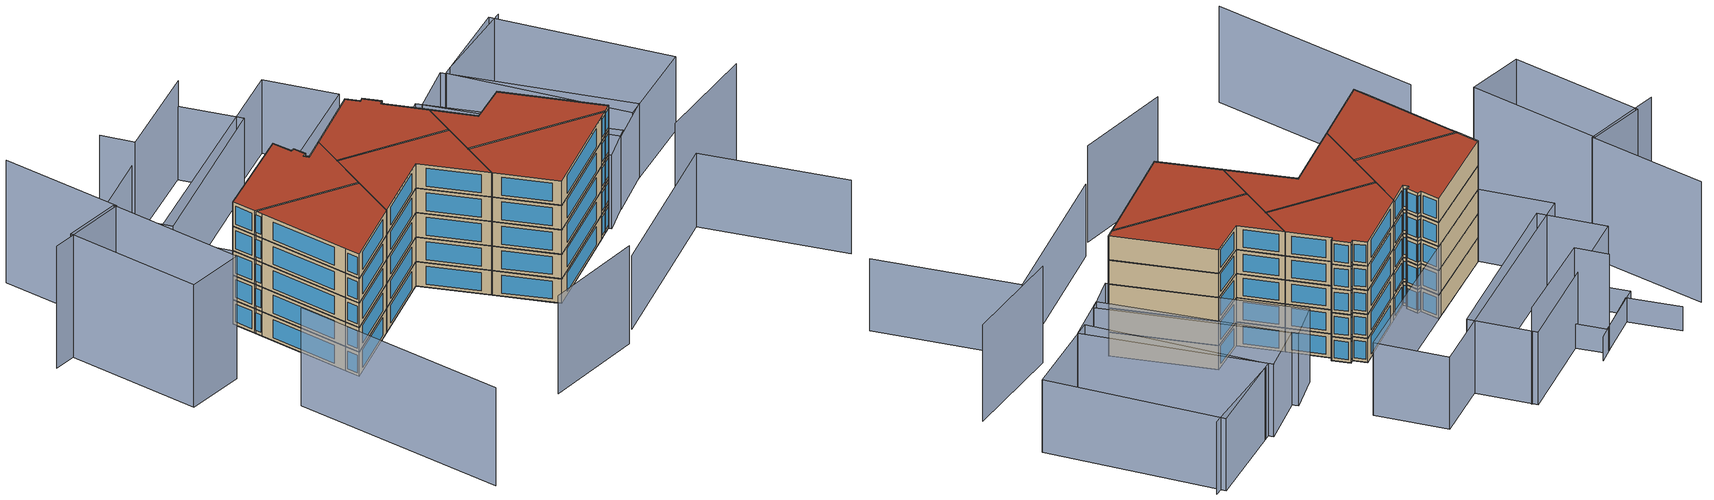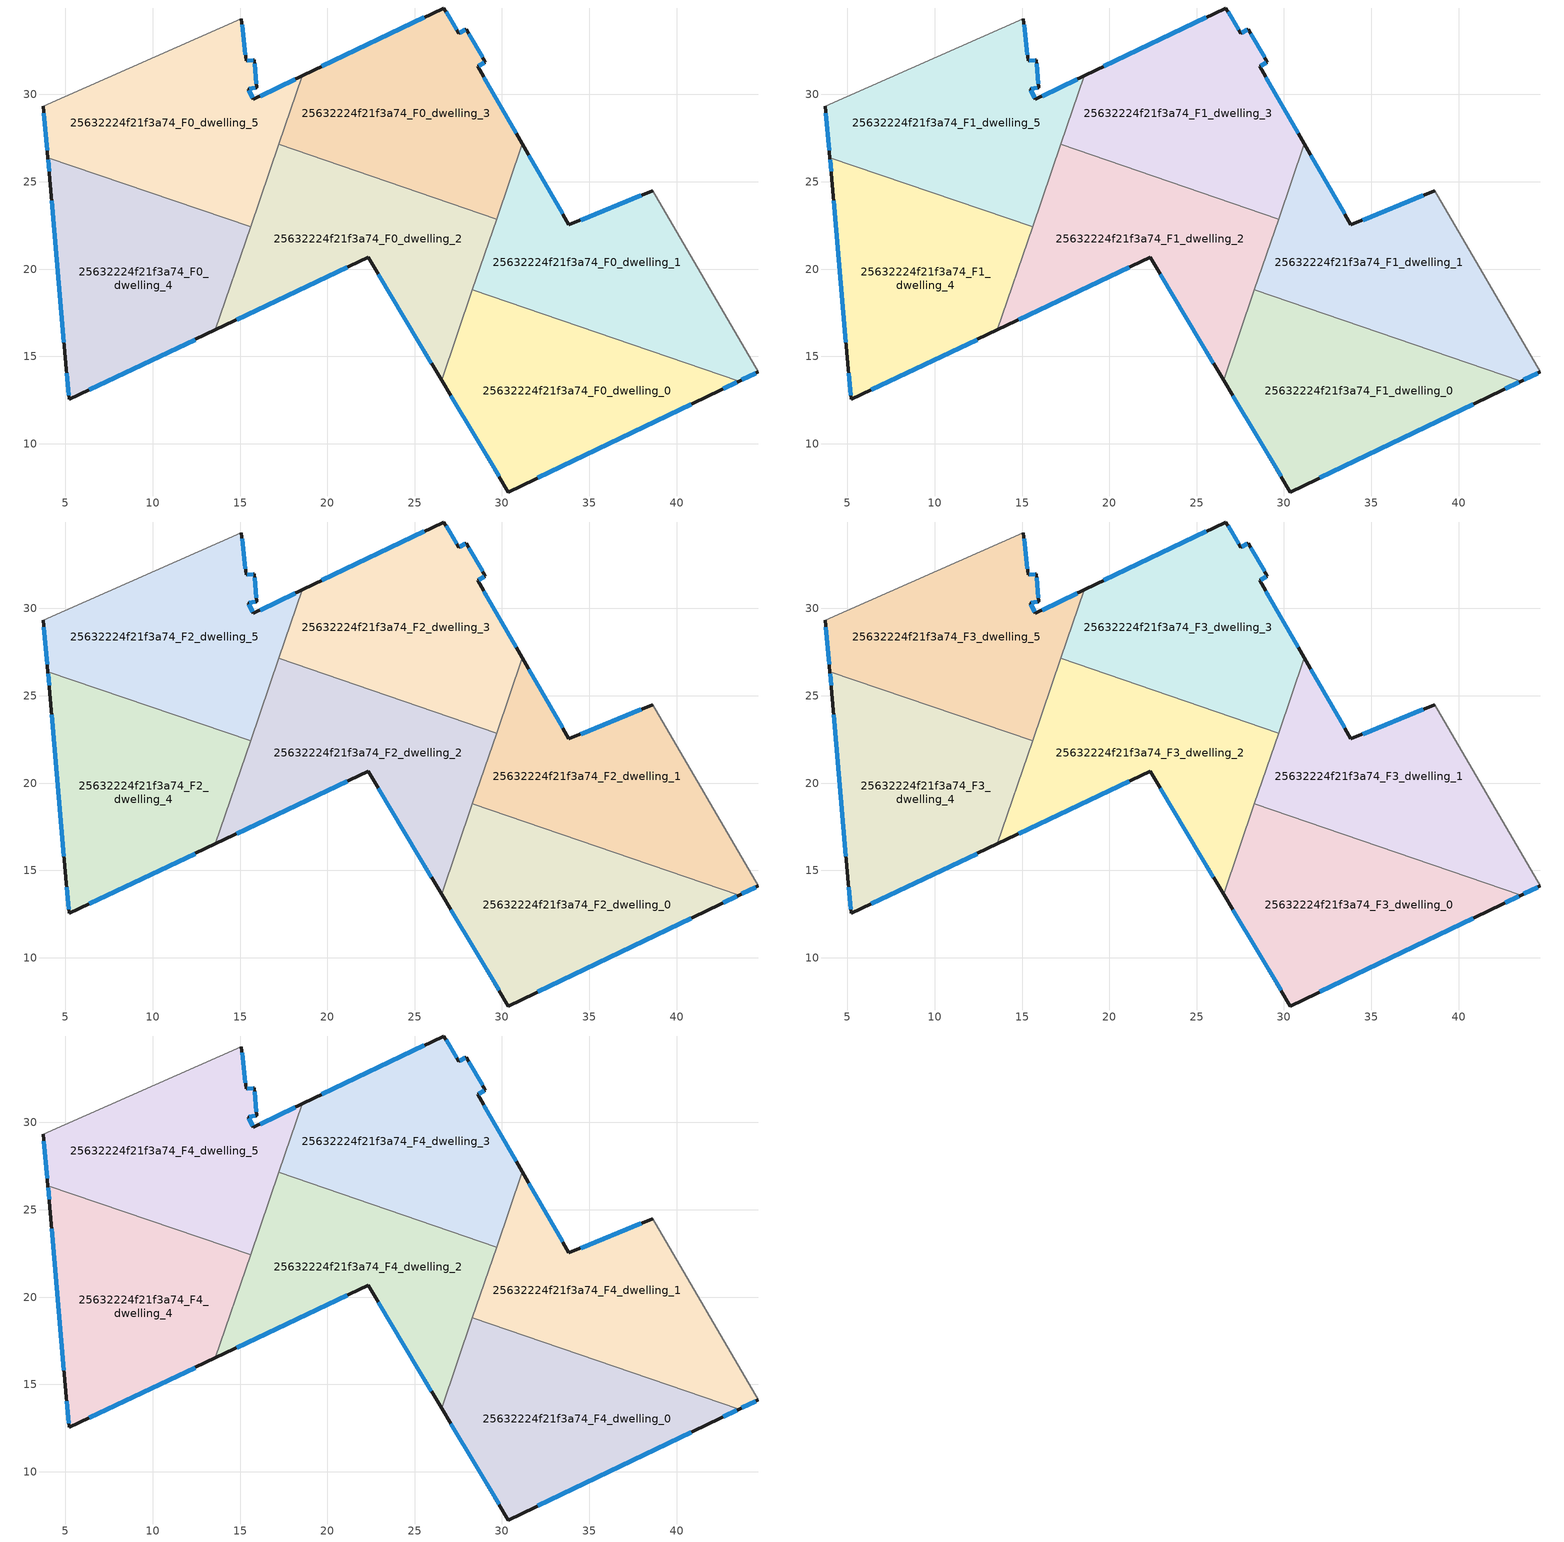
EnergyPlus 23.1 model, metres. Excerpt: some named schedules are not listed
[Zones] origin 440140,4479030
25632224f21f3a74_F0_dwelling_0
 floor ground (EU_floor_Construction): 42.51,13.07 43.59,13.59 28.31,18.82 26.54,13.65 30.37,7.24 z0
 wall outside (EU_wall_Construction): 43.59,13.59 42.51,13.07 30.37,7.24 26.54,13.65 z0:3
 wall to 25632224f21f3a74_F0_dwelling_1 (EU_wall_Construction): 28.31,18.82 43.59,13.59 z0:3
 wall to 25632224f21f3a74_F0_dwelling_2 (EU_wall_Construction): 26.54,13.65 28.31,18.82 z0:3
 window (EU_Window_Construction): 43.44,13.52 42.66,13.14 / 40.83,12.26 32.05,8.05 / 29.84,8.13 27.07,12.76 z0.42:2.58
25632224f21f3a74_F0_dwelling_1
 floor ground (EU_floor_Construction): 44.67,14.12 38.64,24.49 33.84,22.53 31.17,27.17 28.31,18.82 43.59,13.59 z0
 wall outside (EU_wall_Construction): 31.17,27.17 33.84,22.53 38.64,24.49 / 44.67,14.12 43.59,13.59 z0:3
 wall adiabatic (EU_wall_Construction): 38.64,24.49 44.67,14.12 z0:3
 wall to 25632224f21f3a74_F0_dwelling_3 (EU_wall_Construction): 29.7,22.87 31.17,27.17 z0:3
 wall to 25632224f21f3a74_F0_dwelling_2 (EU_wall_Construction): 28.31,18.82 29.7,22.87 z0:3
 window (EU_Window_Construction): 31.54,26.52 33.47,23.17 / 34.5,22.8 37.97,24.22 / 44.52,14.05 43.74,13.67 z0.42:2.58
25632224f21f3a74_F0_dwelling_2
 floor ground (EU_floor_Construction): 26.54,13.65 29.7,22.87 17.22,27.14 13.59,16.52 22.34,20.68 z0
 wall outside (EU_wall_Construction): 26.54,13.65 22.34,20.68 13.59,16.52 z0:3
 wall to 25632224f21f3a74_F0_dwelling_4 (EU_wall_Construction): 13.59,16.52 15.61,22.42 z0:3
 wall to 25632224f21f3a74_F0_dwelling_3 (EU_wall_Construction): 17.22,27.14 29.7,22.87 z0:3
 wall to 25632224f21f3a74_F0_dwelling_5 (EU_wall_Construction): 15.61,22.42 17.22,27.14 z0:3
 window (EU_Window_Construction): 25.96,14.62 22.93,19.7 / 21.13,20.1 14.8,17.09 z0.42:2.58
25632224f21f3a74_F0_dwelling_3
 floor ground (EU_floor_Construction): 29.7,22.87 31.17,27.17 28.61,31.61 29.04,31.86 27.95,33.74 27.52,33.5 26.68,34.95 18.57,31.06 17.22,27.14 z0
 wall outside (EU_wall_Construction): 18.57,31.06 26.68,34.95 27.52,33.5 27.95,33.74 29.04,31.86 28.61,31.61 31.17,27.17 z0:3
 wall to 25632224f21f3a74_F0_dwelling_5 (EU_wall_Construction): 17.22,27.14 18.57,31.06 z0:3
 window (EU_Window_Construction): 28.98,31.82 28.67,31.64 / 28.97,30.99 30.81,27.78 / 19.69,31.6 25.55,34.41 / 26.8,34.75 27.4,33.7 / 27.58,33.54 27.89,33.71 / 28.1,33.48 28.89,32.12 z0.42:2.58
25632224f21f3a74_F0_dwelling_4
 floor ground (EU_floor_Construction): 13.59,16.52 15.61,22.42 3.99,26.39 4.08,25.49 5.05,14.27 5.21,12.54 z0
 wall outside (EU_wall_Construction): 13.59,16.52 5.21,12.54 5.05,14.27 4.08,25.49 3.99,26.39 z0:3
 wall to 25632224f21f3a74_F0_dwelling_5 (EU_wall_Construction): 3.99,26.39 15.61,22.42 z0:3
 window (EU_Window_Construction): 12.42,15.96 6.37,13.09 / 5.19,12.78 5.08,14.03 / 4.92,15.83 4.21,23.93 / 4.06,25.61 4.01,26.27 z0.42:2.58
25632224f21f3a74_F0_dwelling_5
 floor ground (EU_floor_Construction): 15.61,22.42 18.57,31.06 15.77,29.72 15.47,30.31 15.95,30.4 15.81,31.98 15.34,31.94 15.08,34.32 3.73,29.33 3.99,26.39 z0
 wall outside (EU_wall_Construction): 3.99,26.39 3.73,29.33 / 15.08,34.32 15.34,31.94 15.81,31.98 15.95,30.4 15.47,30.31 15.77,29.72 18.57,31.06 z0:3
 wall adiabatic (EU_wall_Construction): 3.73,29.33 15.08,34.32 z0:3
 window (EU_Window_Construction): 15.41,31.94 15.75,31.97 / 15.83,31.76 15.93,30.62 / 15.88,30.39 15.53,30.33 / 15.51,30.23 15.73,29.81 / 16.16,29.91 18.18,30.88 / 3.96,26.8 3.77,28.92 / 15.12,33.99 15.31,32.27 z0.42:2.58
25632224f21f3a74_F1_dwelling_0
 floor to 25632224f21f3a74_F0_dwelling_0 (EU_floor_Construction): 42.51,13.07 43.59,13.59 28.31,18.82 26.54,13.65 30.37,7.24 z3
 wall outside (EU_wall_Construction): 43.59,13.59 42.51,13.07 30.37,7.24 26.54,13.65 z3:6
 wall to 25632224f21f3a74_F1_dwelling_1 (EU_wall_Construction): 28.31,18.82 43.59,13.59 z3:6
 wall to 25632224f21f3a74_F1_dwelling_2 (EU_wall_Construction): 26.54,13.65 28.31,18.82 z3:6
 window (EU_Window_Construction): 43.44,13.52 42.66,13.14 / 40.83,12.26 32.05,8.05 / 29.84,8.13 27.07,12.76 z3.42:5.58
25632224f21f3a74_F1_dwelling_1
 floor to 25632224f21f3a74_F0_dwelling_1 (EU_floor_Construction): 44.67,14.12 38.64,24.49 33.84,22.53 31.17,27.17 28.31,18.82 43.59,13.59 z3
 wall outside (EU_wall_Construction): 31.17,27.17 33.84,22.53 38.64,24.49 / 44.67,14.12 43.59,13.59 z3:6
 wall adiabatic (EU_wall_Construction): 38.64,24.49 44.67,14.12 z3:6
 wall to 25632224f21f3a74_F1_dwelling_3 (EU_wall_Construction): 29.7,22.87 31.17,27.17 z3:6
 wall to 25632224f21f3a74_F1_dwelling_2 (EU_wall_Construction): 28.31,18.82 29.7,22.87 z3:6
 window (EU_Window_Construction): 31.54,26.52 33.47,23.17 / 34.5,22.8 37.97,24.22 / 44.52,14.05 43.74,13.67 z3.42:5.58
25632224f21f3a74_F1_dwelling_2
 floor to 25632224f21f3a74_F0_dwelling_2 (EU_floor_Construction): 26.54,13.65 29.7,22.87 17.22,27.14 13.59,16.52 22.34,20.68 z3
 wall outside (EU_wall_Construction): 26.54,13.65 22.34,20.68 13.59,16.52 z3:6
 wall to 25632224f21f3a74_F1_dwelling_4 (EU_wall_Construction): 13.59,16.52 15.61,22.42 z3:6
 wall to 25632224f21f3a74_F1_dwelling_3 (EU_wall_Construction): 17.22,27.14 29.7,22.87 z3:6
 wall to 25632224f21f3a74_F1_dwelling_5 (EU_wall_Construction): 15.61,22.42 17.22,27.14 z3:6
 window (EU_Window_Construction): 25.96,14.62 22.93,19.7 / 21.13,20.1 14.8,17.09 z3.42:5.58
25632224f21f3a74_F1_dwelling_3
 floor to 25632224f21f3a74_F0_dwelling_3 (EU_floor_Construction): 29.7,22.87 31.17,27.17 28.61,31.61 29.04,31.86 27.95,33.74 27.52,33.5 26.68,34.95 18.57,31.06 17.22,27.14 z3
 wall outside (EU_wall_Construction): 18.57,31.06 26.68,34.95 27.52,33.5 27.95,33.74 29.04,31.86 28.61,31.61 31.17,27.17 z3:6
 wall to 25632224f21f3a74_F1_dwelling_5 (EU_wall_Construction): 17.22,27.14 18.57,31.06 z3:6
 window (EU_Window_Construction): 28.98,31.82 28.67,31.64 / 28.97,30.99 30.81,27.78 / 19.69,31.6 25.55,34.41 / 26.8,34.75 27.4,33.7 / 27.58,33.54 27.89,33.71 / 28.1,33.48 28.89,32.12 z3.42:5.58
25632224f21f3a74_F1_dwelling_4
 floor to 25632224f21f3a74_F0_dwelling_4 (EU_floor_Construction): 13.59,16.52 15.61,22.42 3.99,26.39 4.08,25.49 5.05,14.27 5.21,12.54 z3
 wall outside (EU_wall_Construction): 13.59,16.52 5.21,12.54 5.05,14.27 4.08,25.49 3.99,26.39 z3:6
 wall to 25632224f21f3a74_F1_dwelling_5 (EU_wall_Construction): 3.99,26.39 15.61,22.42 z3:6
 window (EU_Window_Construction): 12.42,15.96 6.37,13.09 / 5.19,12.78 5.08,14.03 / 4.92,15.83 4.21,23.93 / 4.06,25.61 4.01,26.27 z3.42:5.58
25632224f21f3a74_F1_dwelling_5
 floor to 25632224f21f3a74_F0_dwelling_5 (EU_floor_Construction): 15.61,22.42 18.57,31.06 15.77,29.72 15.47,30.31 15.95,30.4 15.81,31.98 15.34,31.94 15.08,34.32 3.73,29.33 3.99,26.39 z3
 wall outside (EU_wall_Construction): 3.99,26.39 3.73,29.33 / 15.08,34.32 15.34,31.94 15.81,31.98 15.95,30.4 15.47,30.31 15.77,29.72 18.57,31.06 z3:6
 wall adiabatic (EU_wall_Construction): 3.73,29.33 15.08,34.32 z3:6
 window (EU_Window_Construction): 15.41,31.94 15.75,31.97 / 15.83,31.76 15.93,30.62 / 15.88,30.39 15.53,30.33 / 15.51,30.23 15.73,29.81 / 16.16,29.91 18.18,30.88 / 3.96,26.8 3.77,28.92 / 15.12,33.99 15.31,32.27 z3.42:5.58
25632224f21f3a74_F2_dwelling_0
 floor to 25632224f21f3a74_F1_dwelling_0 (EU_floor_Construction): 42.51,13.07 43.59,13.59 28.31,18.82 26.54,13.65 30.37,7.24 z6
 wall outside (EU_wall_Construction): 43.59,13.59 42.51,13.07 30.37,7.24 26.54,13.65 z6:9
 wall to 25632224f21f3a74_F2_dwelling_1 (EU_wall_Construction): 28.31,18.82 43.59,13.59 z6:9
 wall to 25632224f21f3a74_F2_dwelling_2 (EU_wall_Construction): 26.54,13.65 28.31,18.82 z6:9
 window (EU_Window_Construction): 43.44,13.52 42.66,13.14 / 40.83,12.26 32.05,8.05 / 29.84,8.13 27.07,12.76 z6.42:8.58
25632224f21f3a74_F2_dwelling_1
 floor to 25632224f21f3a74_F1_dwelling_1 (EU_floor_Construction): 44.67,14.12 38.64,24.49 33.84,22.53 31.17,27.17 28.31,18.82 43.59,13.59 z6
 wall outside (EU_wall_Construction): 31.17,27.17 33.84,22.53 38.64,24.49 / 44.67,14.12 43.59,13.59 z6:9
 wall adiabatic (EU_wall_Construction): 38.64,24.49 44.67,14.12 z6:9
 wall to 25632224f21f3a74_F2_dwelling_3 (EU_wall_Construction): 29.7,22.87 31.17,27.17 z6:9
 wall to 25632224f21f3a74_F2_dwelling_2 (EU_wall_Construction): 28.31,18.82 29.7,22.87 z6:9
 window (EU_Window_Construction): 31.54,26.52 33.47,23.17 / 34.5,22.8 37.97,24.22 / 44.52,14.05 43.74,13.67 z6.42:8.58
25632224f21f3a74_F2_dwelling_2
 floor to 25632224f21f3a74_F1_dwelling_2 (EU_floor_Construction): 26.54,13.65 29.7,22.87 17.22,27.14 13.59,16.52 22.34,20.68 z6
 wall outside (EU_wall_Construction): 26.54,13.65 22.34,20.68 13.59,16.52 z6:9
 wall to 25632224f21f3a74_F2_dwelling_4 (EU_wall_Construction): 13.59,16.52 15.61,22.42 z6:9
 wall to 25632224f21f3a74_F2_dwelling_3 (EU_wall_Construction): 17.22,27.14 29.7,22.87 z6:9
 wall to 25632224f21f3a74_F2_dwelling_5 (EU_wall_Construction): 15.61,22.42 17.22,27.14 z6:9
 window (EU_Window_Construction): 25.96,14.62 22.93,19.7 / 21.13,20.1 14.8,17.09 z6.42:8.58
25632224f21f3a74_F2_dwelling_3
 floor to 25632224f21f3a74_F1_dwelling_3 (EU_floor_Construction): 29.7,22.87 31.17,27.17 28.61,31.61 29.04,31.86 27.95,33.74 27.52,33.5 26.68,34.95 18.57,31.06 17.22,27.14 z6
 wall outside (EU_wall_Construction): 18.57,31.06 26.68,34.95 27.52,33.5 27.95,33.74 29.04,31.86 28.61,31.61 31.17,27.17 z6:9
 wall to 25632224f21f3a74_F2_dwelling_5 (EU_wall_Construction): 17.22,27.14 18.57,31.06 z6:9
 window (EU_Window_Construction): 28.98,31.82 28.67,31.64 / 28.97,30.99 30.81,27.78 / 19.69,31.6 25.55,34.41 / 26.8,34.75 27.4,33.7 / 27.58,33.54 27.89,33.71 / 28.1,33.48 28.89,32.12 z6.42:8.58
25632224f21f3a74_F2_dwelling_4
 floor to 25632224f21f3a74_F1_dwelling_4 (EU_floor_Construction): 13.59,16.52 15.61,22.42 3.99,26.39 4.08,25.49 5.05,14.27 5.21,12.54 z6
 wall outside (EU_wall_Construction): 13.59,16.52 5.21,12.54 5.05,14.27 4.08,25.49 3.99,26.39 z6:9
 wall to 25632224f21f3a74_F2_dwelling_5 (EU_wall_Construction): 3.99,26.39 15.61,22.42 z6:9
 window (EU_Window_Construction): 12.42,15.96 6.37,13.09 / 5.19,12.78 5.08,14.03 / 4.92,15.83 4.21,23.93 / 4.06,25.61 4.01,26.27 z6.42:8.58
25632224f21f3a74_F2_dwelling_5
 floor to 25632224f21f3a74_F1_dwelling_5 (EU_floor_Construction): 15.61,22.42 18.57,31.06 15.77,29.72 15.47,30.31 15.95,30.4 15.81,31.98 15.34,31.94 15.08,34.32 3.73,29.33 3.99,26.39 z6
 wall outside (EU_wall_Construction): 3.99,26.39 3.73,29.33 / 15.08,34.32 15.34,31.94 15.81,31.98 15.95,30.4 15.47,30.31 15.77,29.72 18.57,31.06 z6:9
 wall adiabatic (EU_wall_Construction): 3.73,29.33 15.08,34.32 z6:9
 window (EU_Window_Construction): 15.41,31.94 15.75,31.97 / 15.83,31.76 15.93,30.62 / 15.88,30.39 15.53,30.33 / 15.51,30.23 15.73,29.81 / 16.16,29.91 18.18,30.88 / 3.96,26.8 3.77,28.92 / 15.12,33.99 15.31,32.27 z6.42:8.58
25632224f21f3a74_F3_dwelling_0
 floor to 25632224f21f3a74_F2_dwelling_0 (EU_floor_Construction): 42.51,13.07 43.59,13.59 28.31,18.82 26.54,13.65 30.37,7.24 z9
 wall outside (EU_wall_Construction): 43.59,13.59 42.51,13.07 30.37,7.24 26.54,13.65 z9:12
 wall to 25632224f21f3a74_F3_dwelling_1 (EU_wall_Construction): 28.31,18.82 43.59,13.59 z9:12
 wall to 25632224f21f3a74_F3_dwelling_2 (EU_wall_Construction): 26.54,13.65 28.31,18.82 z9:12
 window (EU_Window_Construction): 43.44,13.52 42.66,13.14 / 40.83,12.26 32.05,8.05 / 29.84,8.13 27.07,12.76 z9.42:11.58
25632224f21f3a74_F3_dwelling_1
 floor to 25632224f21f3a74_F2_dwelling_1 (EU_floor_Construction): 44.67,14.12 38.64,24.49 33.84,22.53 31.17,27.17 28.31,18.82 43.59,13.59 z9
 wall outside (EU_wall_Construction): 31.17,27.17 33.84,22.53 38.64,24.49 / 44.67,14.12 43.59,13.59 z9:12
 wall adiabatic (EU_wall_Construction): 38.64,24.49 44.67,14.12 z9:12
 wall to 25632224f21f3a74_F3_dwelling_3 (EU_wall_Construction): 29.7,22.87 31.17,27.17 z9:12
 wall to 25632224f21f3a74_F3_dwelling_2 (EU_wall_Construction): 28.31,18.82 29.7,22.87 z9:12
 window (EU_Window_Construction): 31.54,26.52 33.47,23.17 / 34.5,22.8 37.97,24.22 / 44.52,14.05 43.74,13.67 z9.42:11.58
25632224f21f3a74_F3_dwelling_2
 floor to 25632224f21f3a74_F2_dwelling_2 (EU_floor_Construction): 26.54,13.65 29.7,22.87 17.22,27.14 13.59,16.52 22.34,20.68 z9
 wall outside (EU_wall_Construction): 26.54,13.65 22.34,20.68 13.59,16.52 z9:12
 wall to 25632224f21f3a74_F3_dwelling_4 (EU_wall_Construction): 13.59,16.52 15.61,22.42 z9:12
 wall to 25632224f21f3a74_F3_dwelling_3 (EU_wall_Construction): 17.22,27.14 29.7,22.87 z9:12
 wall to 25632224f21f3a74_F3_dwelling_5 (EU_wall_Construction): 15.61,22.42 17.22,27.14 z9:12
 window (EU_Window_Construction): 25.96,14.62 22.93,19.7 / 21.13,20.1 14.8,17.09 z9.42:11.58
25632224f21f3a74_F3_dwelling_3
 floor to 25632224f21f3a74_F2_dwelling_3 (EU_floor_Construction): 29.7,22.87 31.17,27.17 28.61,31.61 29.04,31.86 27.95,33.74 27.52,33.5 26.68,34.95 18.57,31.06 17.22,27.14 z9
 wall outside (EU_wall_Construction): 18.57,31.06 26.68,34.95 27.52,33.5 27.95,33.74 29.04,31.86 28.61,31.61 31.17,27.17 z9:12
 wall to 25632224f21f3a74_F3_dwelling_5 (EU_wall_Construction): 17.22,27.14 18.57,31.06 z9:12
 window (EU_Window_Construction): 28.98,31.82 28.67,31.64 / 28.97,30.99 30.81,27.78 / 19.69,31.6 25.55,34.41 / 26.8,34.75 27.4,33.7 / 27.58,33.54 27.89,33.71 / 28.1,33.48 28.89,32.12 z9.42:11.58
25632224f21f3a74_F3_dwelling_4
 floor to 25632224f21f3a74_F2_dwelling_4 (EU_floor_Construction): 13.59,16.52 15.61,22.42 3.99,26.39 4.08,25.49 5.05,14.27 5.21,12.54 z9
 wall outside (EU_wall_Construction): 13.59,16.52 5.21,12.54 5.05,14.27 4.08,25.49 3.99,26.39 z9:12
 wall to 25632224f21f3a74_F3_dwelling_5 (EU_wall_Construction): 3.99,26.39 15.61,22.42 z9:12
 window (EU_Window_Construction): 12.42,15.96 6.37,13.09 / 5.19,12.78 5.08,14.03 / 4.92,15.83 4.21,23.93 / 4.06,25.61 4.01,26.27 z9.42:11.58
25632224f21f3a74_F3_dwelling_5
 floor to 25632224f21f3a74_F2_dwelling_5 (EU_floor_Construction): 15.61,22.42 18.57,31.06 15.77,29.72 15.47,30.31 15.95,30.4 15.81,31.98 15.34,31.94 15.08,34.32 3.73,29.33 3.99,26.39 z9
 wall outside (EU_wall_Construction): 3.99,26.39 3.73,29.33 / 15.08,34.32 15.34,31.94 15.81,31.98 15.95,30.4 15.47,30.31 15.77,29.72 18.57,31.06 z9:12
 wall adiabatic (EU_wall_Construction): 3.73,29.33 15.08,34.32 z9:12
 window (EU_Window_Construction): 15.41,31.94 15.75,31.97 / 15.83,31.76 15.93,30.62 / 15.88,30.39 15.53,30.33 / 15.51,30.23 15.73,29.81 / 16.16,29.91 18.18,30.88 / 3.96,26.8 3.77,28.92 / 15.12,33.99 15.31,32.27 z9.42:11.58
25632224f21f3a74_F4_dwelling_0
 floor to 25632224f21f3a74_F3_dwelling_0 (EU_floor_Construction): 42.51,13.07 43.59,13.59 28.31,18.82 26.54,13.65 30.37,7.24 z12
 wall outside (EU_wall_Construction): 43.59,13.59 42.51,13.07 30.37,7.24 26.54,13.65 z12:15
 wall to 25632224f21f3a74_F4_dwelling_1 (EU_wall_Construction): 28.31,18.82 43.59,13.59 z12:15
 wall to 25632224f21f3a74_F4_dwelling_2 (EU_wall_Construction): 26.54,13.65 28.31,18.82 z12:15
 window (EU_Window_Construction): 43.44,13.52 42.66,13.14 / 40.83,12.26 32.05,8.05 / 29.84,8.13 27.07,12.76 z12.42:14.58
 roof outside (EU_roof_Construction): 43.59,13.59 42.51,13.07 30.37,7.24 26.54,13.65 28.31,18.82 z15
25632224f21f3a74_F4_dwelling_1
 floor to 25632224f21f3a74_F3_dwelling_1 (EU_floor_Construction): 44.67,14.12 38.64,24.49 33.84,22.53 31.17,27.17 28.31,18.82 43.59,13.59 z12
 wall outside (EU_wall_Construction): 31.17,27.17 33.84,22.53 38.64,24.49 / 44.67,14.12 43.59,13.59 z12:15
 wall adiabatic (EU_wall_Construction): 38.64,24.49 44.67,14.12 z12:15
 wall to 25632224f21f3a74_F4_dwelling_3 (EU_wall_Construction): 29.7,22.87 31.17,27.17 z12:15
 wall to 25632224f21f3a74_F4_dwelling_2 (EU_wall_Construction): 28.31,18.82 29.7,22.87 z12:15
 window (EU_Window_Construction): 31.54,26.52 33.47,23.17 / 34.5,22.8 37.97,24.22 / 44.52,14.05 43.74,13.67 z12.42:14.58
 roof outside (EU_roof_Construction): 38.64,24.49 44.67,14.12 43.59,13.59 28.31,18.82 31.17,27.17 33.84,22.53 z15
25632224f21f3a74_F4_dwelling_2
 floor to 25632224f21f3a74_F3_dwelling_2 (EU_floor_Construction): 26.54,13.65 29.7,22.87 17.22,27.14 13.59,16.52 22.34,20.68 z12
 wall outside (EU_wall_Construction): 26.54,13.65 22.34,20.68 13.59,16.52 z12:15
 wall to 25632224f21f3a74_F4_dwelling_4 (EU_wall_Construction): 13.59,16.52 15.61,22.42 z12:15
 wall to 25632224f21f3a74_F4_dwelling_3 (EU_wall_Construction): 17.22,27.14 29.7,22.87 z12:15
 wall to 25632224f21f3a74_F4_dwelling_5 (EU_wall_Construction): 15.61,22.42 17.22,27.14 z12:15
 window (EU_Window_Construction): 25.96,14.62 22.93,19.7 / 21.13,20.1 14.8,17.09 z12.42:14.58
 roof outside (EU_roof_Construction): 29.7,22.87 26.54,13.65 22.34,20.68 13.59,16.52 17.22,27.14 z15
25632224f21f3a74_F4_dwelling_3
 floor to 25632224f21f3a74_F3_dwelling_3 (EU_floor_Construction): 29.7,22.87 31.17,27.17 28.61,31.61 29.04,31.86 27.95,33.74 27.52,33.5 26.68,34.95 18.57,31.06 17.22,27.14 z12
 wall outside (EU_wall_Construction): 18.57,31.06 26.68,34.95 27.52,33.5 27.95,33.74 29.04,31.86 28.61,31.61 31.17,27.17 z12:15
 wall to 25632224f21f3a74_F4_dwelling_5 (EU_wall_Construction): 17.22,27.14 18.57,31.06 z12:15
 window (EU_Window_Construction): 28.98,31.82 28.67,31.64 / 28.97,30.99 30.81,27.78 / 19.69,31.6 25.55,34.41 / 26.8,34.75 27.4,33.7 / 27.58,33.54 27.89,33.71 / 28.1,33.48 28.89,32.12 z12.42:14.58
 roof outside (EU_roof_Construction): 27.95,33.74 29.04,31.86 28.61,31.61 31.17,27.17 29.7,22.87 17.22,27.14 18.57,31.06 26.68,34.95 27.52,33.5 z15
25632224f21f3a74_F4_dwelling_4
 floor to 25632224f21f3a74_F3_dwelling_4 (EU_floor_Construction): 13.59,16.52 15.61,22.42 3.99,26.39 4.08,25.49 5.05,14.27 5.21,12.54 z12
 wall outside (EU_wall_Construction): 13.59,16.52 5.21,12.54 5.05,14.27 4.08,25.49 3.99,26.39 z12:15
 wall to 25632224f21f3a74_F4_dwelling_5 (EU_wall_Construction): 3.99,26.39 15.61,22.42 z12:15
 window (EU_Window_Construction): 12.42,15.96 6.37,13.09 / 5.19,12.78 5.08,14.03 / 4.92,15.83 4.21,23.93 / 4.06,25.61 4.01,26.27 z12.42:14.58
 roof outside (EU_roof_Construction): 15.61,22.42 13.59,16.52 5.21,12.54 5.05,14.27 4.08,25.49 3.99,26.39 z15
25632224f21f3a74_F4_dwelling_5
 floor to 25632224f21f3a74_F3_dwelling_5 (EU_floor_Construction): 15.61,22.42 18.57,31.06 15.77,29.72 15.47,30.31 15.95,30.4 15.81,31.98 15.34,31.94 15.08,34.32 3.73,29.33 3.99,26.39 z12
 wall outside (EU_wall_Construction): 3.99,26.39 3.73,29.33 / 15.08,34.32 15.34,31.94 15.81,31.98 15.95,30.4 15.47,30.31 15.77,29.72 18.57,31.06 z12:15
 wall adiabatic (EU_wall_Construction): 3.73,29.33 15.08,34.32 z12:15
 window (EU_Window_Construction): 15.41,31.94 15.75,31.97 / 15.83,31.76 15.93,30.62 / 15.88,30.39 15.53,30.33 / 15.51,30.23 15.73,29.81 / 16.16,29.91 18.18,30.88 / 3.96,26.8 3.77,28.92 / 15.12,33.99 15.31,32.27 z12.42:14.58
 roof outside (EU_roof_Construction): 18.57,31.06 15.61,22.42 3.99,26.39 3.73,29.33 15.08,34.32 15.34,31.94 15.81,31.98 15.95,30.4 15.47,30.31 15.77,29.72 z15
shading: 31.68,-1.55 51.1,7.6 / 51.1,7.6 58.35,-7.78 / 56.95,41.61 45.33,37.78 / 38.06,35.64 49.17,16.26 / 49.17,16.26 44.76,13.74 / 44.76,13.74 33.66,33.12 / 33.66,33.12 38.06,35.64 / 44.37,38.01 54.13,18.65 / 54.13,18.65 48.18,15.65 / 48.18,15.65 38.42,35.02 / 38.42,35.02 44.37,38.01 / 44.64,37.48 55.78,41.9 / 55.78,41.9 63.53,22.37 / 63.53,22.37 52.38,17.95 / 52.38,17.95 44.64,37.48 / 33.93,42.65 3.74,29.31 / 3.74,29.31 0.26,37.19 / 0.26,37.19 30.45,50.53 / 30.45,50.53 33.93,42.65 / 23.66,46.6 3,37.2 / 3,37.2 -0.31,44.46 / -0.31,44.46 20.35,53.86 / 20.35,53.86 23.66,46.6 z0:9; 50.4,9.92 63.37,13.5 / 17.11,-4.86 29.42,-3.36 / -3.08,12.98 -0.66,-12.75 / 20.79,53.35 8.86,48.22 / 8.86,48.22 7.3,51.84 z0:12; -6.58,52.13 -5.14,37.55 / -5.14,37.55 -15.3,36.55 / -11.06,20.85 -12.54,37.16 / -12.54,37.16 -5.32,37.82 / -5.32,37.82 -3.83,21.51 / -3.83,21.51 -11.06,20.85 z0:15; 9.18,52.78 1.8,49.06 / 1.8,49.06 -1.03,54.69 / 9.51,48.53 2.24,45.01 / 2.24,45.01 0.52,48.55 / 0.52,48.55 7.8,52.07 / 7.8,52.07 9.51,48.53 z0:3
[Building]
EU S2 Campaign: North Axis=0; Terrain=City; Solar Distribution=FullExterior
[Site:Location]
Madrid: Latitude=40.5; Longitude=-3.5; Time Zone=1; Elevation=609
[SizingPeriod:WeatherFileDays]
AnnualSizingPeriod: Begin Month=1; Begin Day of Month=1; End Month=12; End Day of Month=31; Day of Week for Start Day=Monday; Use Weather File Daylight Saving Period=No; Use Weather File Rain and Snow Indicators=No
[MATERIAL]
EU_InternalMass_Material: Roughness=MediumRough; Thickness=0.1; Conductivity=1; Density=1800; Specific Heat=900; Thermal Absorptance=0.9; Solar Absorptance=0.7; Visible Absorptance=0.7
[MATERIAL:NOMASS] Roughness=MediumRough; Thermal Absorptance=0.9; Solar Absorptance=0.7; Visible Absorptance=0.7
Name | Thermal Resistance
EU_wall_NoMass | 1.60022
EU_roof_NoMass | 1.57597
EU_floor_NoMass | 0.470652
[WINDOWMATERIAL:SIMPLEGLAZINGSYSTEM]
EU_Window_SimpleGlazing: UFactor=3.28802; Solar Heat Gain Coefficient=0.85; Visible Transmittance=0.85
[CONSTRUCTION]
EU_wall_Construction: EU_wall_NoMass
EU_roof_Construction: EU_roof_NoMass
EU_floor_Construction: EU_floor_NoMass
EU_InternalMass_Construction: EU_InternalMass_Material
EU_Window_Construction: EU_Window_SimpleGlazing
[ZONE] Type=1; Multiplier=1; Ceiling Height=autocalculate; Floor Area=autocalculate; Part of Total Floor Area=Yes
Name | Volume
25632224f21f3a74_F0_dwelling_0; 25632224f21f3a74_F1_dwelling_0; 25632224f21f3a74_F2_dwelling_0; 25632224f21f3a74_F3_dwelling_0; 25632224f21f3a74_F4_dwelling_0 | 296.221
25632224f21f3a74_F0_dwelling_1; 25632224f21f3a74_F1_dwelling_1; 25632224f21f3a74_F2_dwelling_1; 25632224f21f3a74_F3_dwelling_1; 25632224f21f3a74_F4_dwelling_1 | 296.219
25632224f21f3a74_F0_dwelling_2; 25632224f21f3a74_F1_dwelling_2; 25632224f21f3a74_F2_dwelling_2; 25632224f21f3a74_F3_dwelling_2; 25632224f21f3a74_F4_dwelling_2 | 296.202
25632224f21f3a74_F0_dwelling_3; 25632224f21f3a74_F1_dwelling_3; 25632224f21f3a74_F2_dwelling_3; 25632224f21f3a74_F3_dwelling_3; 25632224f21f3a74_F4_dwelling_3 | 296.217
25632224f21f3a74_F0_dwelling_4; 25632224f21f3a74_F1_dwelling_4; 25632224f21f3a74_F2_dwelling_4; 25632224f21f3a74_F3_dwelling_4; 25632224f21f3a74_F4_dwelling_4 | 296.231
25632224f21f3a74_F0_dwelling_5; 25632224f21f3a74_F1_dwelling_5; 25632224f21f3a74_F2_dwelling_5; 25632224f21f3a74_F3_dwelling_5; 25632224f21f3a74_F4_dwelling_5 | 296.225
[INTERNALMASS] Construction=EU_InternalMass_Construction
Name | Zone or ZoneList | Surface Area
25632224f21f3a74_F0_dwelling_0_EU_InternalMass | 25632224f21f3a74_F0_dwelling_0 | 98.7403
25632224f21f3a74_F0_dwelling_1_EU_InternalMass | 25632224f21f3a74_F0_dwelling_1 | 98.7395
25632224f21f3a74_F0_dwelling_2_EU_InternalMass | 25632224f21f3a74_F0_dwelling_2 | 98.734
25632224f21f3a74_F0_dwelling_3_EU_InternalMass | 25632224f21f3a74_F0_dwelling_3 | 98.7391
25632224f21f3a74_F0_dwelling_4_EU_InternalMass | 25632224f21f3a74_F0_dwelling_4 | 98.7438
25632224f21f3a74_F0_dwelling_5_EU_InternalMass | 25632224f21f3a74_F0_dwelling_5 | 98.7418
25632224f21f3a74_F1_dwelling_0_EU_InternalMass | 25632224f21f3a74_F1_dwelling_0 | 98.7403
25632224f21f3a74_F1_dwelling_1_EU_InternalMass | 25632224f21f3a74_F1_dwelling_1 | 98.7395
25632224f21f3a74_F1_dwelling_2_EU_InternalMass | 25632224f21f3a74_F1_dwelling_2 | 98.734
25632224f21f3a74_F1_dwelling_3_EU_InternalMass | 25632224f21f3a74_F1_dwelling_3 | 98.7391
25632224f21f3a74_F1_dwelling_4_EU_InternalMass | 25632224f21f3a74_F1_dwelling_4 | 98.7438
25632224f21f3a74_F1_dwelling_5_EU_InternalMass | 25632224f21f3a74_F1_dwelling_5 | 98.7418
25632224f21f3a74_F2_dwelling_0_EU_InternalMass | 25632224f21f3a74_F2_dwelling_0 | 98.7403
25632224f21f3a74_F2_dwelling_1_EU_InternalMass | 25632224f21f3a74_F2_dwelling_1 | 98.7395
25632224f21f3a74_F2_dwelling_2_EU_InternalMass | 25632224f21f3a74_F2_dwelling_2 | 98.734
25632224f21f3a74_F2_dwelling_3_EU_InternalMass | 25632224f21f3a74_F2_dwelling_3 | 98.7391
25632224f21f3a74_F2_dwelling_4_EU_InternalMass | 25632224f21f3a74_F2_dwelling_4 | 98.7438
25632224f21f3a74_F2_dwelling_5_EU_InternalMass | 25632224f21f3a74_F2_dwelling_5 | 98.7418
25632224f21f3a74_F3_dwelling_0_EU_InternalMass | 25632224f21f3a74_F3_dwelling_0 | 98.7403
25632224f21f3a74_F3_dwelling_1_EU_InternalMass | 25632224f21f3a74_F3_dwelling_1 | 98.7395
25632224f21f3a74_F3_dwelling_2_EU_InternalMass | 25632224f21f3a74_F3_dwelling_2 | 98.734
25632224f21f3a74_F3_dwelling_3_EU_InternalMass | 25632224f21f3a74_F3_dwelling_3 | 98.7391
25632224f21f3a74_F3_dwelling_4_EU_InternalMass | 25632224f21f3a74_F3_dwelling_4 | 98.7438
25632224f21f3a74_F3_dwelling_5_EU_InternalMass | 25632224f21f3a74_F3_dwelling_5 | 98.7418
25632224f21f3a74_F4_dwelling_0_EU_InternalMass | 25632224f21f3a74_F4_dwelling_0 | 98.7403
25632224f21f3a74_F4_dwelling_1_EU_InternalMass | 25632224f21f3a74_F4_dwelling_1 | 98.7395
25632224f21f3a74_F4_dwelling_2_EU_InternalMass | 25632224f21f3a74_F4_dwelling_2 | 98.734
25632224f21f3a74_F4_dwelling_3_EU_InternalMass | 25632224f21f3a74_F4_dwelling_3 | 98.7391
25632224f21f3a74_F4_dwelling_4_EU_InternalMass | 25632224f21f3a74_F4_dwelling_4 | 98.7438
25632224f21f3a74_F4_dwelling_5_EU_InternalMass | 25632224f21f3a74_F4_dwelling_5 | 98.7418
[OTHEREQUIPMENT] Fuel Type=Electricity; Design Level Calculation Method=Watts/Area; Power per Zone Floor Area=1; Fraction Latent=0; Fraction Radiant=0; Fraction Lost=0; Carbon Dioxide Generation Rate=0; EndUse Subcategory=EU_Step8_InternalGains
Name | Zone or ZoneList or Space or SpaceList | Schedule
EU_Step8_InternalGain_25632224f21f3a74_F0_dwelling_0_f000 | 25632224f21f3a74_F0_dwelling_0 | EU_Step8_GainSchedule_25632224f21f3a74_F0_dwelling_0_f000
EU_Step8_InternalGain_25632224f21f3a74_F0_dwelling_1_f000 | 25632224f21f3a74_F0_dwelling_1 | EU_Step8_GainSchedule_25632224f21f3a74_F0_dwelling_1_f000
EU_Step8_InternalGain_25632224f21f3a74_F0_dwelling_2_f000 | 25632224f21f3a74_F0_dwelling_2 | EU_Step8_GainSchedule_25632224f21f3a74_F0_dwelling_2_f000
EU_Step8_InternalGain_25632224f21f3a74_F0_dwelling_3_f000 | 25632224f21f3a74_F0_dwelling_3 | EU_Step8_GainSchedule_25632224f21f3a74_F0_dwelling_3_f000
EU_Step8_InternalGain_25632224f21f3a74_F0_dwelling_4_f000 | 25632224f21f3a74_F0_dwelling_4 | EU_Step8_GainSchedule_25632224f21f3a74_F0_dwelling_4_f000
EU_Step8_InternalGain_25632224f21f3a74_F0_dwelling_5_f000 | 25632224f21f3a74_F0_dwelling_5 | EU_Step8_GainSchedule_25632224f21f3a74_F0_dwelling_5_f000
EU_Step8_InternalGain_25632224f21f3a74_F1_dwelling_0_f000 | 25632224f21f3a74_F1_dwelling_0 | EU_Step8_GainSchedule_25632224f21f3a74_F1_dwelling_0_f000
EU_Step8_InternalGain_25632224f21f3a74_F1_dwelling_1_f000 | 25632224f21f3a74_F1_dwelling_1 | EU_Step8_GainSchedule_25632224f21f3a74_F1_dwelling_1_f000
EU_Step8_InternalGain_25632224f21f3a74_F1_dwelling_2_f000 | 25632224f21f3a74_F1_dwelling_2 | EU_Step8_GainSchedule_25632224f21f3a74_F1_dwelling_2_f000
EU_Step8_InternalGain_25632224f21f3a74_F1_dwelling_3_f000 | 25632224f21f3a74_F1_dwelling_3 | EU_Step8_GainSchedule_25632224f21f3a74_F1_dwelling_3_f000
EU_Step8_InternalGain_25632224f21f3a74_F1_dwelling_4_f000 | 25632224f21f3a74_F1_dwelling_4 | EU_Step8_GainSchedule_25632224f21f3a74_F1_dwelling_4_f000
EU_Step8_InternalGain_25632224f21f3a74_F1_dwelling_5_f000 | 25632224f21f3a74_F1_dwelling_5 | EU_Step8_GainSchedule_25632224f21f3a74_F1_dwelling_5_f000
EU_Step8_InternalGain_25632224f21f3a74_F2_dwelling_0_f000 | 25632224f21f3a74_F2_dwelling_0 | EU_Step8_GainSchedule_25632224f21f3a74_F2_dwelling_0_f000
EU_Step8_InternalGain_25632224f21f3a74_F2_dwelling_1_f000 | 25632224f21f3a74_F2_dwelling_1 | EU_Step8_GainSchedule_25632224f21f3a74_F2_dwelling_1_f000
EU_Step8_InternalGain_25632224f21f3a74_F2_dwelling_2_f000 | 25632224f21f3a74_F2_dwelling_2 | EU_Step8_GainSchedule_25632224f21f3a74_F2_dwelling_2_f000
EU_Step8_InternalGain_25632224f21f3a74_F2_dwelling_3_f000 | 25632224f21f3a74_F2_dwelling_3 | EU_Step8_GainSchedule_25632224f21f3a74_F2_dwelling_3_f000
EU_Step8_InternalGain_25632224f21f3a74_F2_dwelling_4_f000 | 25632224f21f3a74_F2_dwelling_4 | EU_Step8_GainSchedule_25632224f21f3a74_F2_dwelling_4_f000
EU_Step8_InternalGain_25632224f21f3a74_F2_dwelling_5_f000 | 25632224f21f3a74_F2_dwelling_5 | EU_Step8_GainSchedule_25632224f21f3a74_F2_dwelling_5_f000
EU_Step8_InternalGain_25632224f21f3a74_F3_dwelling_0_f000 | 25632224f21f3a74_F3_dwelling_0 | EU_Step8_GainSchedule_25632224f21f3a74_F3_dwelling_0_f000
EU_Step8_InternalGain_25632224f21f3a74_F3_dwelling_1_f000 | 25632224f21f3a74_F3_dwelling_1 | EU_Step8_GainSchedule_25632224f21f3a74_F3_dwelling_1_f000
EU_Step8_InternalGain_25632224f21f3a74_F3_dwelling_2_f000 | 25632224f21f3a74_F3_dwelling_2 | EU_Step8_GainSchedule_25632224f21f3a74_F3_dwelling_2_f000
EU_Step8_InternalGain_25632224f21f3a74_F3_dwelling_3_f000 | 25632224f21f3a74_F3_dwelling_3 | EU_Step8_GainSchedule_25632224f21f3a74_F3_dwelling_3_f000
EU_Step8_InternalGain_25632224f21f3a74_F3_dwelling_4_f000 | 25632224f21f3a74_F3_dwelling_4 | EU_Step8_GainSchedule_25632224f21f3a74_F3_dwelling_4_f000
EU_Step8_InternalGain_25632224f21f3a74_F3_dwelling_5_f000 | 25632224f21f3a74_F3_dwelling_5 | EU_Step8_GainSchedule_25632224f21f3a74_F3_dwelling_5_f000
EU_Step8_InternalGain_25632224f21f3a74_F4_dwelling_0_f000 | 25632224f21f3a74_F4_dwelling_0 | EU_Step8_GainSchedule_25632224f21f3a74_F4_dwelling_0_f000
EU_Step8_InternalGain_25632224f21f3a74_F4_dwelling_1_f000 | 25632224f21f3a74_F4_dwelling_1 | EU_Step8_GainSchedule_25632224f21f3a74_F4_dwelling_1_f000
EU_Step8_InternalGain_25632224f21f3a74_F4_dwelling_2_f000 | 25632224f21f3a74_F4_dwelling_2 | EU_Step8_GainSchedule_25632224f21f3a74_F4_dwelling_2_f000
EU_Step8_InternalGain_25632224f21f3a74_F4_dwelling_3_f000 | 25632224f21f3a74_F4_dwelling_3 | EU_Step8_GainSchedule_25632224f21f3a74_F4_dwelling_3_f000
EU_Step8_InternalGain_25632224f21f3a74_F4_dwelling_4_f000 | 25632224f21f3a74_F4_dwelling_4 | EU_Step8_GainSchedule_25632224f21f3a74_F4_dwelling_4_f000
EU_Step8_InternalGain_25632224f21f3a74_F4_dwelling_5_f000 | 25632224f21f3a74_F4_dwelling_5 | EU_Step8_GainSchedule_25632224f21f3a74_F4_dwelling_5_f000
[ZONEVENTILATION:DESIGNFLOWRATE] Schedule=EU_AlwaysOn; Design Flow Rate Calculation Method=AirChanges/Hour; Air Changes per Hour=0.480704; Ventilation Type=Natural; Fan Pressure Rise=0; Fan Total Efficiency=1; Constant Term Coefficient=1; Temperature Term Coefficient=0; Velocity Term Coefficient=0; Velocity Squared Term Coefficient=0; Minimum Indoor Temperature=-100; Maximum Indoor Temperature=100; Delta Temperature=-100; Minimum Outdoor Temperature=-100; Maximum Outdoor Temperature=100; Maximum Wind Speed=40
Name | Zone or ZoneList or Space or SpaceList
EU_ConstantAir_25632224f21f3a74_F0_dwelling_0 | 25632224f21f3a74_F0_dwelling_0
EU_ConstantAir_25632224f21f3a74_F0_dwelling_1 | 25632224f21f3a74_F0_dwelling_1
EU_ConstantAir_25632224f21f3a74_F0_dwelling_2 | 25632224f21f3a74_F0_dwelling_2
EU_ConstantAir_25632224f21f3a74_F0_dwelling_3 | 25632224f21f3a74_F0_dwelling_3
EU_ConstantAir_25632224f21f3a74_F0_dwelling_4 | 25632224f21f3a74_F0_dwelling_4
EU_ConstantAir_25632224f21f3a74_F0_dwelling_5 | 25632224f21f3a74_F0_dwelling_5
EU_ConstantAir_25632224f21f3a74_F1_dwelling_0 | 25632224f21f3a74_F1_dwelling_0
EU_ConstantAir_25632224f21f3a74_F1_dwelling_1 | 25632224f21f3a74_F1_dwelling_1
EU_ConstantAir_25632224f21f3a74_F1_dwelling_2 | 25632224f21f3a74_F1_dwelling_2
EU_ConstantAir_25632224f21f3a74_F1_dwelling_3 | 25632224f21f3a74_F1_dwelling_3
EU_ConstantAir_25632224f21f3a74_F1_dwelling_4 | 25632224f21f3a74_F1_dwelling_4
EU_ConstantAir_25632224f21f3a74_F1_dwelling_5 | 25632224f21f3a74_F1_dwelling_5
EU_ConstantAir_25632224f21f3a74_F2_dwelling_0 | 25632224f21f3a74_F2_dwelling_0
EU_ConstantAir_25632224f21f3a74_F2_dwelling_1 | 25632224f21f3a74_F2_dwelling_1
EU_ConstantAir_25632224f21f3a74_F2_dwelling_2 | 25632224f21f3a74_F2_dwelling_2
EU_ConstantAir_25632224f21f3a74_F2_dwelling_3 | 25632224f21f3a74_F2_dwelling_3
EU_ConstantAir_25632224f21f3a74_F2_dwelling_4 | 25632224f21f3a74_F2_dwelling_4
EU_ConstantAir_25632224f21f3a74_F2_dwelling_5 | 25632224f21f3a74_F2_dwelling_5
EU_ConstantAir_25632224f21f3a74_F3_dwelling_0 | 25632224f21f3a74_F3_dwelling_0
EU_ConstantAir_25632224f21f3a74_F3_dwelling_1 | 25632224f21f3a74_F3_dwelling_1
EU_ConstantAir_25632224f21f3a74_F3_dwelling_2 | 25632224f21f3a74_F3_dwelling_2
EU_ConstantAir_25632224f21f3a74_F3_dwelling_3 | 25632224f21f3a74_F3_dwelling_3
EU_ConstantAir_25632224f21f3a74_F3_dwelling_4 | 25632224f21f3a74_F3_dwelling_4
EU_ConstantAir_25632224f21f3a74_F3_dwelling_5 | 25632224f21f3a74_F3_dwelling_5
EU_ConstantAir_25632224f21f3a74_F4_dwelling_0 | 25632224f21f3a74_F4_dwelling_0
EU_ConstantAir_25632224f21f3a74_F4_dwelling_1 | 25632224f21f3a74_F4_dwelling_1
EU_ConstantAir_25632224f21f3a74_F4_dwelling_2 | 25632224f21f3a74_F4_dwelling_2
EU_ConstantAir_25632224f21f3a74_F4_dwelling_3 | 25632224f21f3a74_F4_dwelling_3
EU_ConstantAir_25632224f21f3a74_F4_dwelling_4 | 25632224f21f3a74_F4_dwelling_4
EU_ConstantAir_25632224f21f3a74_F4_dwelling_5 | 25632224f21f3a74_F4_dwelling_5
[HVACTEMPLATE:ZONE:IDEALLOADSAIRSYSTEM] System Availability Schedule=EU_AlwaysOn; Maximum Heating Supply Air Temperature=50; Minimum Cooling Supply Air Temperature=13; Maximum Heating Supply Air Humidity Ratio=0.0156; Minimum Cooling Supply Air Humidity Ratio=0.0077; Heating Limit=NoLimit; Cooling Limit=NoLimit; Heating Availability Schedule=EU_AlwaysOn; Cooling Availability Schedule=EU_CoolingOff; Dehumidification Control Type=ConstantSensibleHeatRatio; Cooling Sensible Heat Ratio=0.7; Dehumidification Setpoint=60; Humidification Control Type=None; Humidification Setpoint=30; Outdoor Air Method=None; Outdoor Air Flow Rate per Person=0.00944; Outdoor Air Flow Rate per Zone Floor Area=0; Outdoor Air Flow Rate per Zone=0; Demand Controlled Ventilation Type=None; Outdoor Air Economizer Type=NoEconomizer; Heat Recovery Type=None; Sensible Heat Recovery Effectiveness=0.7; Latent Heat Recovery Effectiveness=0.65
Name | Template Thermostat
25632224f21f3a74_F0_dwelling_0 | EU_HeatOnly_25632224f21f3a74_F0_dwelling_0
25632224f21f3a74_F0_dwelling_1 | EU_HeatOnly_25632224f21f3a74_F0_dwelling_1
25632224f21f3a74_F0_dwelling_2 | EU_HeatOnly_25632224f21f3a74_F0_dwelling_2
25632224f21f3a74_F0_dwelling_3 | EU_HeatOnly_25632224f21f3a74_F0_dwelling_3
25632224f21f3a74_F0_dwelling_4 | EU_HeatOnly_25632224f21f3a74_F0_dwelling_4
25632224f21f3a74_F0_dwelling_5 | EU_HeatOnly_25632224f21f3a74_F0_dwelling_5
25632224f21f3a74_F1_dwelling_0 | EU_HeatOnly_25632224f21f3a74_F1_dwelling_0
25632224f21f3a74_F1_dwelling_1 | EU_HeatOnly_25632224f21f3a74_F1_dwelling_1
25632224f21f3a74_F1_dwelling_2 | EU_HeatOnly_25632224f21f3a74_F1_dwelling_2
25632224f21f3a74_F1_dwelling_3 | EU_HeatOnly_25632224f21f3a74_F1_dwelling_3
25632224f21f3a74_F1_dwelling_4 | EU_HeatOnly_25632224f21f3a74_F1_dwelling_4
25632224f21f3a74_F1_dwelling_5 | EU_HeatOnly_25632224f21f3a74_F1_dwelling_5
25632224f21f3a74_F2_dwelling_0 | EU_HeatOnly_25632224f21f3a74_F2_dwelling_0
25632224f21f3a74_F2_dwelling_1 | EU_HeatOnly_25632224f21f3a74_F2_dwelling_1
25632224f21f3a74_F2_dwelling_2 | EU_HeatOnly_25632224f21f3a74_F2_dwelling_2
25632224f21f3a74_F2_dwelling_3 | EU_HeatOnly_25632224f21f3a74_F2_dwelling_3
25632224f21f3a74_F2_dwelling_4 | EU_HeatOnly_25632224f21f3a74_F2_dwelling_4
25632224f21f3a74_F2_dwelling_5 | EU_HeatOnly_25632224f21f3a74_F2_dwelling_5
25632224f21f3a74_F3_dwelling_0 | EU_HeatOnly_25632224f21f3a74_F3_dwelling_0
25632224f21f3a74_F3_dwelling_1 | EU_HeatOnly_25632224f21f3a74_F3_dwelling_1
25632224f21f3a74_F3_dwelling_2 | EU_HeatOnly_25632224f21f3a74_F3_dwelling_2
25632224f21f3a74_F3_dwelling_3 | EU_HeatOnly_25632224f21f3a74_F3_dwelling_3
25632224f21f3a74_F3_dwelling_4 | EU_HeatOnly_25632224f21f3a74_F3_dwelling_4
25632224f21f3a74_F3_dwelling_5 | EU_HeatOnly_25632224f21f3a74_F3_dwelling_5
25632224f21f3a74_F4_dwelling_0 | EU_HeatOnly_25632224f21f3a74_F4_dwelling_0
25632224f21f3a74_F4_dwelling_1 | EU_HeatOnly_25632224f21f3a74_F4_dwelling_1
25632224f21f3a74_F4_dwelling_2 | EU_HeatOnly_25632224f21f3a74_F4_dwelling_2
25632224f21f3a74_F4_dwelling_3 | EU_HeatOnly_25632224f21f3a74_F4_dwelling_3
25632224f21f3a74_F4_dwelling_4 | EU_HeatOnly_25632224f21f3a74_F4_dwelling_4
25632224f21f3a74_F4_dwelling_5 | EU_HeatOnly_25632224f21f3a74_F4_dwelling_5
[SIZING:ZONE] Zone Cooling Design Supply Air Temperature Input Method=SupplyAirTemperature; Zone Cooling Design Supply Air Temperature=13; Zone Heating Design Supply Air Temperature Input Method=SupplyAirTemperature; Zone Heating Design Supply Air Temperature=50; Zone Cooling Design Supply Air Humidity Ratio=0.008; Zone Heating Design Supply Air Humidity Ratio=0.008; Cooling Design Air Flow Method=DesignDay; Cooling Design Air Flow Rate=0; Cooling Minimum Air Flow per Zone Floor Area=0.000762; Cooling Minimum Air Flow=0; Cooling Minimum Air Flow Fraction=0.2; Heating Design Air Flow Method=DesignDay; Heating Design Air Flow Rate=0; Heating Maximum Air Flow per Zone Floor Area=0.002032; Heating Maximum Air Flow=0.141576; Heating Maximum Air Flow Fraction=0.3; Account for Dedicated Outdoor Air System=No; Dedicated Outdoor Air System Control Strategy=NeutralSupplyAir; Dedicated Outdoor Air Low Setpoint Temperature for Design=autosize; Dedicated Outdoor Air High Setpoint Temperature for Design=autosize; Zone Load Sizing Method=Sensible Load Only No Latent Load; Zone Latent Cooling Design Supply Air Humidity Ratio Input Method=HumidityRatioDifference; Zone Cooling Design Supply Air Humidity Ratio Difference=0.005; Zone Latent Heating Design Supply Air Humidity Ratio Input Method=HumidityRatioDifference; Zone Humidification Design Supply Air Humidity Ratio Difference=0.005
25632224f21f3a74_F0_dwelling_0; 25632224f21f3a74_F0_dwelling_1; 25632224f21f3a74_F0_dwelling_2; 25632224f21f3a74_F0_dwelling_3; 25632224f21f3a74_F0_dwelling_4; 25632224f21f3a74_F0_dwelling_5; 25632224f21f3a74_F1_dwelling_0; 25632224f21f3a74_F1_dwelling_1; 25632224f21f3a74_F1_dwelling_2; 25632224f21f3a74_F1_dwelling_3; 25632224f21f3a74_F1_dwelling_4; 25632224f21f3a74_F1_dwelling_5; 25632224f21f3a74_F2_dwelling_0; 25632224f21f3a74_F2_dwelling_1; 25632224f21f3a74_F2_dwelling_2; 25632224f21f3a74_F2_dwelling_3; 25632224f21f3a74_F2_dwelling_4; 25632224f21f3a74_F2_dwelling_5; 25632224f21f3a74_F3_dwelling_0; 25632224f21f3a74_F3_dwelling_1; 25632224f21f3a74_F3_dwelling_2; 25632224f21f3a74_F3_dwelling_3; 25632224f21f3a74_F3_dwelling_4; 25632224f21f3a74_F3_dwelling_5; 25632224f21f3a74_F4_dwelling_0; 25632224f21f3a74_F4_dwelling_1; 25632224f21f3a74_F4_dwelling_2; 25632224f21f3a74_F4_dwelling_3; 25632224f21f3a74_F4_dwelling_4; 25632224f21f3a74_F4_dwelling_5
[SCHEDULE:FILE] Column Number=1; Rows to Skip at Top=0; Number of Hours of Data=8760; Column Separator=Comma; Interpolate to Timestep=No; Minutes per Item=60; Adjust Schedule for Daylight Savings=Yes
Name | File
EU_Step8_GainSchedule_25632224f21f3a74_F0_dwelling_0_f000 | ../../schedules/25632224f21f3a74/25632224f21f3a74_F0_dwelling_0_f000_gain.csv
EU_Step8_GainSchedule_25632224f21f3a74_F0_dwelling_1_f000 | ../../schedules/25632224f21f3a74/25632224f21f3a74_F0_dwelling_1_f000_gain.csv
EU_Step8_GainSchedule_25632224f21f3a74_F0_dwelling_2_f000 | ../../schedules/25632224f21f3a74/25632224f21f3a74_F0_dwelling_2_f000_gain.csv
EU_Step8_GainSchedule_25632224f21f3a74_F0_dwelling_3_f000 | ../../schedules/25632224f21f3a74/25632224f21f3a74_F0_dwelling_3_f000_gain.csv
EU_Step8_GainSchedule_25632224f21f3a74_F0_dwelling_4_f000 | ../../schedules/25632224f21f3a74/25632224f21f3a74_F0_dwelling_4_f000_gain.csv
EU_Step8_GainSchedule_25632224f21f3a74_F0_dwelling_5_f000 | ../../schedules/25632224f21f3a74/25632224f21f3a74_F0_dwelling_5_f000_gain.csv
EU_Step8_GainSchedule_25632224f21f3a74_F1_dwelling_0_f000 | ../../schedules/25632224f21f3a74/25632224f21f3a74_F1_dwelling_0_f000_gain.csv
EU_Step8_GainSchedule_25632224f21f3a74_F1_dwelling_1_f000 | ../../schedules/25632224f21f3a74/25632224f21f3a74_F1_dwelling_1_f000_gain.csv
EU_Step8_GainSchedule_25632224f21f3a74_F1_dwelling_2_f000 | ../../schedules/25632224f21f3a74/25632224f21f3a74_F1_dwelling_2_f000_gain.csv
EU_Step8_GainSchedule_25632224f21f3a74_F1_dwelling_3_f000 | ../../schedules/25632224f21f3a74/25632224f21f3a74_F1_dwelling_3_f000_gain.csv
EU_Step8_GainSchedule_25632224f21f3a74_F1_dwelling_4_f000 | ../../schedules/25632224f21f3a74/25632224f21f3a74_F1_dwelling_4_f000_gain.csv
EU_Step8_GainSchedule_25632224f21f3a74_F1_dwelling_5_f000 | ../../schedules/25632224f21f3a74/25632224f21f3a74_F1_dwelling_5_f000_gain.csv
EU_Step8_GainSchedule_25632224f21f3a74_F2_dwelling_0_f000 | ../../schedules/25632224f21f3a74/25632224f21f3a74_F2_dwelling_0_f000_gain.csv
EU_Step8_GainSchedule_25632224f21f3a74_F2_dwelling_1_f000 | ../../schedules/25632224f21f3a74/25632224f21f3a74_F2_dwelling_1_f000_gain.csv
EU_Step8_GainSchedule_25632224f21f3a74_F2_dwelling_2_f000 | ../../schedules/25632224f21f3a74/25632224f21f3a74_F2_dwelling_2_f000_gain.csv
EU_Step8_GainSchedule_25632224f21f3a74_F2_dwelling_3_f000 | ../../schedules/25632224f21f3a74/25632224f21f3a74_F2_dwelling_3_f000_gain.csv
EU_Step8_GainSchedule_25632224f21f3a74_F2_dwelling_4_f000 | ../../schedules/25632224f21f3a74/25632224f21f3a74_F2_dwelling_4_f000_gain.csv
EU_Step8_GainSchedule_25632224f21f3a74_F2_dwelling_5_f000 | ../../schedules/25632224f21f3a74/25632224f21f3a74_F2_dwelling_5_f000_gain.csv
EU_Step8_GainSchedule_25632224f21f3a74_F3_dwelling_0_f000 | ../../schedules/25632224f21f3a74/25632224f21f3a74_F3_dwelling_0_f000_gain.csv
EU_Step8_GainSchedule_25632224f21f3a74_F3_dwelling_1_f000 | ../../schedules/25632224f21f3a74/25632224f21f3a74_F3_dwelling_1_f000_gain.csv
EU_Step8_GainSchedule_25632224f21f3a74_F3_dwelling_2_f000 | ../../schedules/25632224f21f3a74/25632224f21f3a74_F3_dwelling_2_f000_gain.csv
EU_Step8_GainSchedule_25632224f21f3a74_F3_dwelling_3_f000 | ../../schedules/25632224f21f3a74/25632224f21f3a74_F3_dwelling_3_f000_gain.csv
EU_Step8_GainSchedule_25632224f21f3a74_F3_dwelling_4_f000 | ../../schedules/25632224f21f3a74/25632224f21f3a74_F3_dwelling_4_f000_gain.csv
